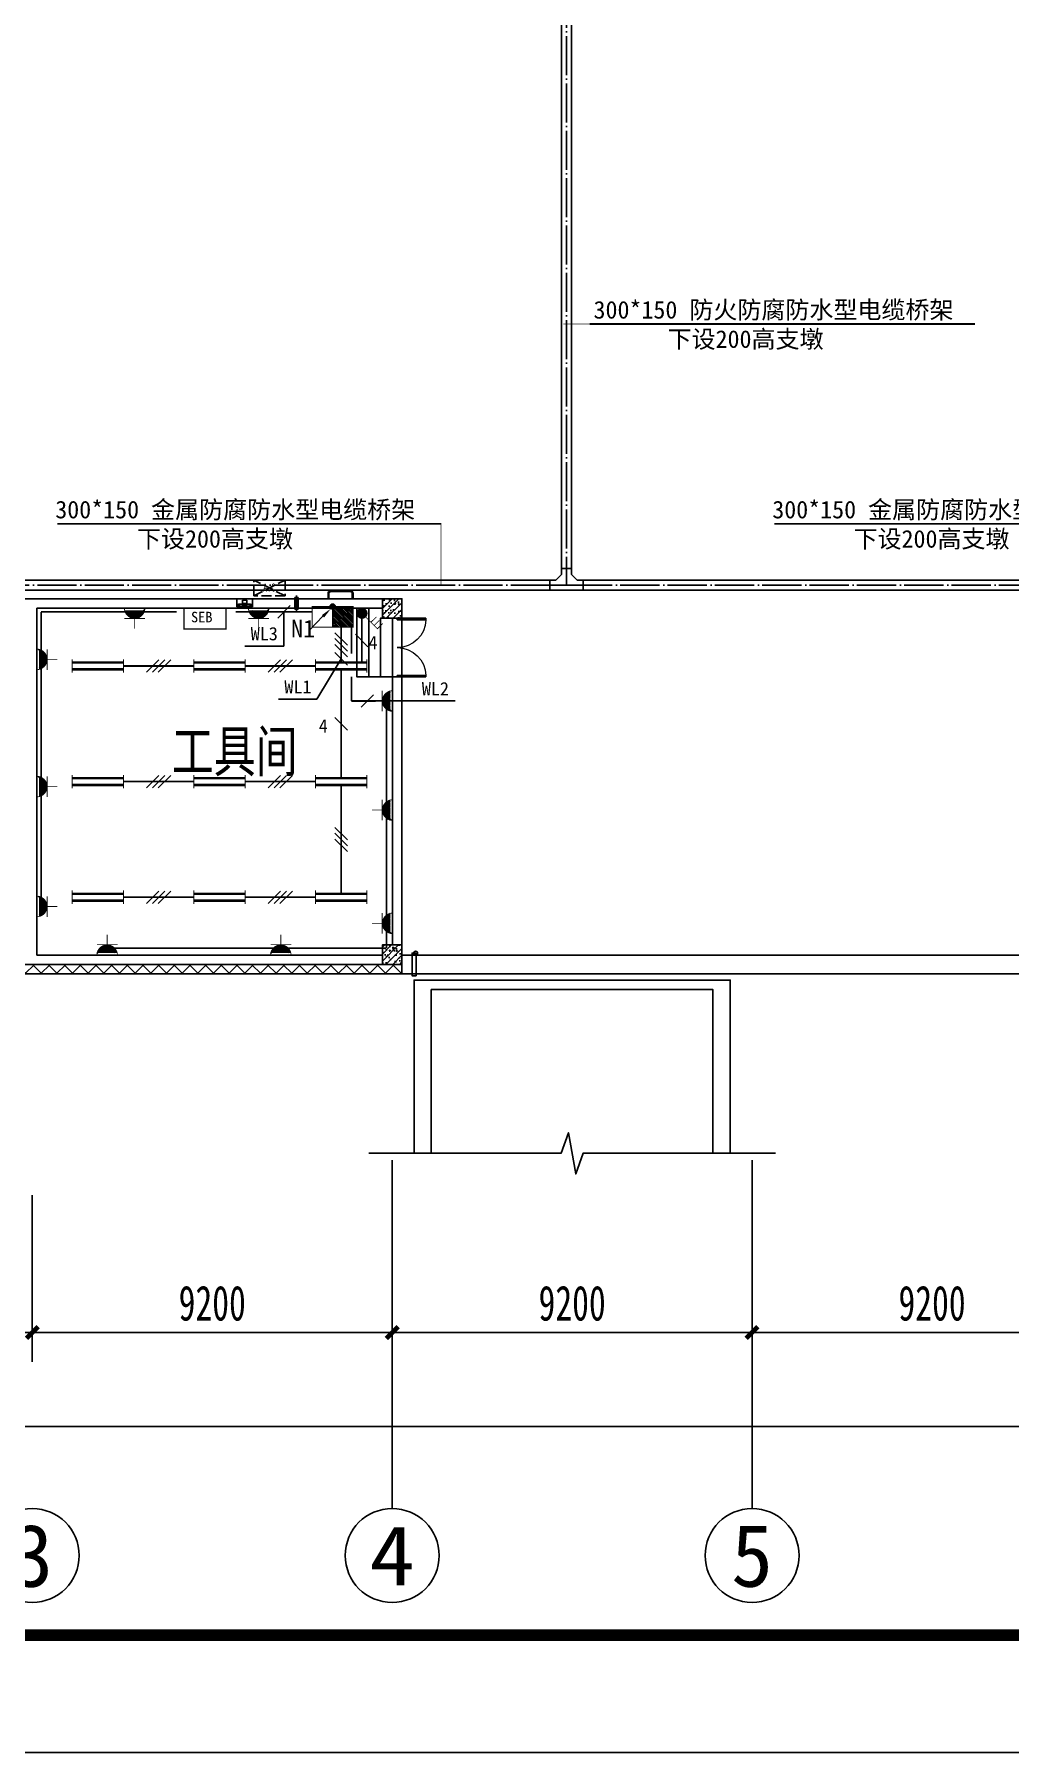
# Model space of a CAD drawing. Header units: millimetres. Extents: x -633009578 to 5705885, y -633235091 to 2571734.
# Drawn here: x 2801229 to 2826159, y 1630764 to 1674693 of the extents above; entities that cross this region are included whole.
import ezdxf
from ezdxf.enums import TextEntityAlignment as Align

# ---------------------------------------------------------------- set-up
doc = ezdxf.new("R2010")
doc.units = ezdxf.units.MM
doc.header["$LTSCALE"] = 1000
doc.header["$MEASUREMENT"] = 0
doc.linetypes.add('DASH', pattern=[0.35, 0.25, -0.1])
doc.linetypes.add('DOTE', pattern=[2.4200000000000004, 2, -0.2, 0.02, -0.2])
doc.layers.get('0').update_dxf_attribs({"color": 9})
for name, color, linetype in [('3T_WOOD', 21, 'Continuous'), ('A-COLUM(柱)', 255, 'Continuous'), ('A-DOOR(门）', 4, 'Continuous'), ('A-EQPM(设备)', 15, 'Continuous'), ('A-F-AREA(计算)', 5, 'Continuous'), ('A-HATH(填充)', 8, 'Continuous'), ('A-LM-QPM(设备)', 8, 'Continuous'), ('A-ROOF(屋顶)', 11, 'Continuous'), ('A-ST(雨水管)', 161, 'Continuous'), ('A-STAR(楼梯)', 51, 'Continuous'), ('A-TEXT(房间)', 243, 'Continuous'), ('A-WALL(墙)', 255, 'Continuous'), ('AXIS_TEXT', 7, 'Continuous'), ('C-AXIS(轴号)', 3, 'Continuous'), ('DIM_SYMB', 3, 'Continuous'), ('DUCT-排烟管设备', 7, 'Continuous'), ('WALL', 9, 'Continuous'), ('电-弱电平面-箭头', 3, 'Continuous'), ('电-强电平面-标注', 3, 'Continuous'), ('电-强电平面-线缆', 3, 'Continuous'), ('电-桥架', 4, 'Continuous'), ('设备-插座', 3, 'Continuous'), ('设备-照明', 3, 'Continuous'), ('设备-箱柜', 3, 'Continuous'), ('院图签、封面151013$0$PUB_TITLE', 153, 'Continuous'), ('院图签、封面151013$0$图签文字', 4, 'Continuous')]:
    doc.layers.add(name, color=color, linetype=linetype)
doc.styles.add('_TCH', font='simhei.ttf', dxfattribs={"width": 0.75, "bigfont": 'hztxt.shx'})
doc.styles.add('_TCH_AXIS', font='simhei.ttf', dxfattribs={"bigfont": 'GBCBIG'})
doc.styles.add('_TCH_DIM', font='simhei.ttf', dxfattribs={"width": 0.8, "bigfont": 'hztxt.shx'})
doc.styles.add('_TCH_DIM_T3', font='simhei.ttf', dxfattribs={"width": 0.707, "bigfont": 'GBCBIG'})
doc.styles.add('COMPLEX', font='simhei.ttf')
doc.styles.add('ELEC-DIM', font='simhei.ttf')
doc.styles.add('IDQSTYLE', font='simhei.ttf', dxfattribs={"width": 0.707, "bigfont": 'hztxt.shx'})
doc.styles.add('院图签、封面151013$0$-宋体', font='simhei.ttf', dxfattribs={"width": 0.8})
doc.dimstyles.new('_TCH_ARCH&&300', dxfattribs={"dimtxt": 892.5, "dimasz": 300, "dimexe": 750, "dimexo": 900, "dimgap": 300, "dimtad": 1, "dimdec": 0, "dimzin": 0, "dimdsep": 46, "dimtxsty": '_TCH_DIM_T3', "dimblk": 'ARCHTICK', "dimcen": 0.09, "dimclrt": 7, "dimazin": 2, "dimtfac": 1, "dimtdec": 0, "dimtix": 1, "dimtmove": 2, "dimatfit": 3, "dimfxl": 1, "dimtolj": 1, "dimtzin": 0, "dimarcsym": 0})

# ---------------------------------------------------------------- blocks, each defined once
blk = doc.blocks.new('31231')
at = {"layer": 'A-EQPM(设备)', "linetype": 'DASH', "ltscale": 500}
blk.add_lwpolyline([(46923.81837394973, 1033154.040788963), (47003.81837394973, 1033154.040788963), (47003.81837394973, 1032854.040788963), (46923.81837394973, 1032854.040788963)], close=True, dxfattribs=at)
blk.add_lwpolyline([(46963.81837394973, 1033204.040788963), (46963.81837394973, 1032804.040788963)], dxfattribs=at)
blk = doc.blocks.new('1fdasdas')
at = {"layer": 'A-EQPM(设备)', "linetype": 'DASH'}
for p, q in [((800.000240216963, -0.0003133723512291908), (0.0002401703968644142, 399.9996865927242)), ((0.0002401703968644142, -0.0003133723512291908), (800.000240216963, 399.9996865927242))]:
    blk.add_line(p, q, dxfattribs=at)
blk.add_lwpolyline([(0.0002401703968644142, 399.9996865927242), (800.000240216963, 399.9996865927242), (800.000240216963, -0.0003133723512291908), (0.0002401703968644142, -0.0003133723512291908)], close=True, dxfattribs=at)
at = {"layer": 'A-EQPM(设备)', "style": '_TCH_DIM', "width": 0.7058823529411765}
blk.add_text('A.C', height=204, dxfattribs=at).set_placement((239.6609672275372, 108.2505295248702))
blk = doc.blocks.new('$轴流风机$00000011')
for p, q in [((-500, 500, 1e-08), (-500, -500, 1e-08)), ((500, 500, 1e-08), (-500, 500, 1e-08)), ((-339.4800092864898, 134.6796910074772, 1e-08), (-339.4800092864898, -134.6796910074772, 1e-08)), ((87.95522044965765, 134.6796910074772, 1e-08), (-339.4800092864898, 134.6796910074772, 1e-08)), ((87.95522044965765, -134.6796910074772, 1e-08), (87.95522044965765, 134.6796910074772, 1e-08)), ((87.95522044965765, 0, 1e-08), (288.4946038684575, 0, 1e-08)), ((500, -500, 1e-08), (500, 500, 1e-08)), ((-500, -500, 1e-08), (500, -500, 1e-08)), ((-339.4800092864898, -134.6796910074772, 1e-08), (87.95522044965765, -134.6796910074772, 1e-08))]:
    blk.add_line(p, q)
for centre, radius, start, end in [((633.07206670288, 238.2729985965852, 1e-08), 465.0358888982827, 168.1126115914812, 180), ((633.07206670288, 238.2729985965852, 1e-08), 465.0358888974643, 180, 191.8873884085187), ((462.4428888200782, 274.1909822780144, 1e-08), 290.6672624295167, 153.0603398671826, 168.1126115914812), ((462.4428888200782, 202.3550149151561, 1e-08), 290.6672624290152, 191.8873884085187, 206.9396601328174), ((355.1290658579092, 328.7278263123881, 1e-08), 170.2906702038428, 129.1821255884627, 153.0603398671826), ((355.1290658579092, 147.8181708826014, 1e-08), 170.2906702042031, 206.9396601328174, 230.8178744115374), ((288.4946038684575, 410.4818086252635, 1e-08), 64.8209345055534, 90, 129.1821255884627), ((288.4946038684575, 66.06418856972596, 1e-08), 64.82093450569862, 230.8178744115374, 270), ((288.4946038684575, 410.4818086252635, 1e-08), 64.82093450552276, 50.81787441153735, 90), ((288.4946038684575, 66.06418856972596, 1e-08), 64.82093450561933, 270, 309.1821255884627), ((221.8601418790058, 328.7278263123881, 1e-08), 170.2906702037323, 26.93966013281736, 50.81787441153735), ((221.8601418790058, 147.8181708826014, 1e-08), 170.2906702039885, 309.1821255884627, 333.0603398671827), ((114.5463189241127, 274.1909822780144, 1e-08), 290.6672624295164, 11.88738840851878, 26.93966013281736), ((114.5463189241127, 202.3550149151561, 1e-08), 290.6672624293529, 333.0603398671827, 348.1126115914813), ((-56.08285895868903, 238.2729985965852, 1e-08), 465.0358888982828, 0, 11.88738840851878), ((-56.08285895868903, 238.2729985965852, 1e-08), 465.035888898019, 348.1126115914813, 0), ((633.07206670288, -238.2729985965852, 1e-08), 465.0358888974643, 168.1126115914812, 180), ((633.07206670288, -238.2729985965852, 1e-08), 465.0358888982922, 180, 191.8873884085187), ((462.4428888200782, -202.3550149151561, 1e-08), 290.6672624290063, 153.0603398671826, 168.1126115914812), ((462.4428888200782, -274.1909822780144, 1e-08), 290.6672624295167, 191.8873884085187, 206.9396601328174), ((355.1290658579092, -147.8181708826014, 1e-08), 170.2906702042102, 129.1821255884627, 153.0603398671826), ((355.1290658579092, -328.7278263123881, 1e-08), 170.2906702038428, 206.9396601328174, 230.8178744115374), ((288.4946038684575, -66.06418856972596, 1e-08), 64.82093450570038, 90, 129.1821255884627), ((288.4946038684575, -410.4818086252635, 1e-08), 64.82093450555568, 230.8178744115374, 270), ((288.4946038684575, -66.06418856972596, 1e-08), 64.82093450561933, 50.81787441153735, 90), ((288.4946038684575, -410.4818086252635, 1e-08), 64.82093450552276, 270, 309.1821255884627), ((221.8601418790058, -147.8181708826014, 1e-08), 170.290670203996, 26.93966013281736, 50.81787441153735), ((221.8601418790058, -328.7278263123881, 1e-08), 170.2906702037334, 309.1821255884627, 333.0603398671827), ((114.5463189241127, -202.3550149151561, 1e-08), 290.6672624293437, 11.88738840851878, 26.93966013281736), ((114.5463189241127, -274.1909822780144, 1e-08), 290.6672624295169, 333.0603398671827, 348.1126115914813), ((-56.08285895868903, -238.2729985965852, 1e-08), 465.035888898019, 0, 11.88738840851878), ((-56.08285895868903, -238.2729985965852, 1e-08), 465.0358888982919, 348.1126115914813, 0)]:
    blk.add_arc(centre, radius, start, end)
for p in [(-500, 0, 1e-08), (500, 0, 1e-08)]:
    blk.add_point(p)
blk = doc.blocks.new('$DorLib2D$00000002')
for p, q in [((-0.5, -5.684341886080802e-17), (-0.5000000000000007, 0.4875)), ((-0.4750000000000007, 0.4875), (-0.5000000000000007, 0.4875)), ((-0.475, -2.842170943040401e-17), (-0.4750000000000007, 0.4875)), ((0.475, -2.842170943040401e-17), (0.4750000000000007, 0.4875)), ((0.4750000000000007, 0.4875), (0.5000000000000007, 0.4875)), ((0.5, -5.684341886080802e-17), (0.5000000000000007, 0.4875)), ((-0.5, -5.684341886080802e-17), (-0.475, -2.842170943040401e-17)), ((0.5, -5.684341886080802e-17), (0.475, -2.842170943040401e-17))]:
    blk.add_line(p, q)
at = {"lineweight": 13}
for centre, start, end in [((-0.4875, -4.263256414560601e-17), 0, 88.53071641864632), ((0.4875, -4.263256414560601e-17), 91.4692835813537, 180)]:
    blk.add_arc(centre, 0.4875, start, end, dxfattribs=at)
blk = doc.blocks.new('_ArchTick')
at = {"color": 0, "linetype": 'ByBlock', "const_width": 0.4}
blk.add_lwpolyline([(-0.5, -0.5), (0.5, 0.5)], dxfattribs=at)
blk = doc.blocks.new('*D419')
at = {"layer": 'C-AXIS(轴号)', "color": 0, "lineweight": -2, "transparency": 16777216}
for p, q in [((-123599.9960723259, -6400.000000062049), (-123599.9960723259, -10659.81930979493)), ((-113899.9960723259, -6400.000000062049), (-113899.9960723259, -10659.81930979493)), ((-123599.9960723259, -9909.819309794926), (-113899.9960723259, -9909.819309794926))]:
    blk.add_line(p, q, dxfattribs=at)
at = {"layer": 'Defpoints', "color": 0, "transparency": 16777216}
for p in [(-123599.9960723259, -5500.000000062049), (-113899.9960723259, -5500.000000062049), (-113899.9960723259, -9909.819309794926)]:
    blk.add_point(p, dxfattribs=at)
at = {"layer": 'C-AXIS(轴号)', "color": 0, "linetype": 'ByBlock', "lineweight": -2, "transparency": 16777216, "xscale": 300, "yscale": 300, "zscale": 300, "rotation": 180}
blk.add_blockref('_ArchTick', (-123599.9960723259, -9909.819309794926), dxfattribs=at)
at = {"layer": 'C-AXIS(轴号)', "color": 0, "linetype": 'ByBlock', "lineweight": -2, "transparency": 16777216, "xscale": 300, "yscale": 300, "zscale": 300}
blk.add_blockref('_ArchTick', (-113899.9960723259, -9909.819309794926), dxfattribs=at)
at = {"layer": 'C-AXIS(轴号)', "color": 7, "transparency": 16777216, "insert": (-118749.9960723259, -9163.569309794926), "char_height": 892.5, "attachment_point": 5, "style": '_TCH_DIM_T3'}
blk.add_mtext('\\A1;9700', dxfattribs=at)
blk = doc.blocks.new('*D420')
at = {"layer": 'C-AXIS(轴号)', "color": 0, "lineweight": -2, "transparency": 16777216}
for p, q in [((-113899.9960723259, -6400.000000062049), (-113899.9960723259, -10659.81930979493)), ((-104699.9960723259, -6400.000000062049), (-104699.9960723259, -10659.81930979493)), ((-113899.9960723259, -9909.819309794926), (-104699.9960723259, -9909.819309794926))]:
    blk.add_line(p, q, dxfattribs=at)
at = {"layer": 'Defpoints', "color": 0, "transparency": 16777216}
for p in [(-113899.9960723259, -5500.000000062049), (-104699.9960723259, -5500.000000062049), (-104699.9960723259, -9909.819309794926)]:
    blk.add_point(p, dxfattribs=at)
at = {"layer": 'C-AXIS(轴号)', "color": 0, "linetype": 'ByBlock', "lineweight": -2, "transparency": 16777216, "xscale": 300, "yscale": 300, "zscale": 300, "rotation": 180}
blk.add_blockref('_ArchTick', (-113899.9960723259, -9909.819309794926), dxfattribs=at)
at = {"layer": 'C-AXIS(轴号)', "color": 0, "linetype": 'ByBlock', "lineweight": -2, "transparency": 16777216, "xscale": 300, "yscale": 300, "zscale": 300}
blk.add_blockref('_ArchTick', (-104699.9960723259, -9909.819309794926), dxfattribs=at)
at = {"layer": 'C-AXIS(轴号)', "color": 7, "transparency": 16777216, "insert": (-109299.9960723259, -9163.569309794926), "char_height": 892.5, "attachment_point": 5, "style": '_TCH_DIM_T3'}
blk.add_mtext('\\A1;9200', dxfattribs=at)
blk = doc.blocks.new('*D421')
at = {"layer": 'C-AXIS(轴号)', "color": 0, "lineweight": -2, "transparency": 16777216}
for p, q in [((-104699.9960723259, -6400.000000062049), (-104699.9960723259, -10659.81930979493)), ((-95499.99607232586, -6400.000000062049), (-95499.99607232586, -10659.81930979493)), ((-104699.9960723259, -9909.819309794926), (-95499.99607232586, -9909.819309794926))]:
    blk.add_line(p, q, dxfattribs=at)
at = {"layer": 'Defpoints', "color": 0, "transparency": 16777216}
for p in [(-104699.9960723259, -5500.000000062049), (-95499.99607232586, -5500.000000062049), (-95499.99607232586, -9909.819309794926)]:
    blk.add_point(p, dxfattribs=at)
at = {"layer": 'C-AXIS(轴号)', "color": 0, "linetype": 'ByBlock', "lineweight": -2, "transparency": 16777216, "xscale": 300, "yscale": 300, "zscale": 300, "rotation": 180}
blk.add_blockref('_ArchTick', (-104699.9960723259, -9909.819309794926), dxfattribs=at)
at = {"layer": 'C-AXIS(轴号)', "color": 0, "linetype": 'ByBlock', "lineweight": -2, "transparency": 16777216, "xscale": 300, "yscale": 300, "zscale": 300}
blk.add_blockref('_ArchTick', (-95499.99607232586, -9909.819309794926), dxfattribs=at)
at = {"layer": 'C-AXIS(轴号)', "color": 7, "transparency": 16777216, "insert": (-100099.9960723259, -9163.569309794926), "char_height": 892.5, "attachment_point": 5, "style": '_TCH_DIM_T3'}
blk.add_mtext('\\A1;9200', dxfattribs=at)
blk = doc.blocks.new('*D422')
at = {"layer": 'C-AXIS(轴号)', "color": 0, "lineweight": -2, "transparency": 16777216}
for p, q in [((-95499.99607232586, -6400.000000062049), (-95499.99607232586, -10659.81930979493)), ((-86299.99607232586, -6400.000000062049), (-86299.99607232586, -10659.81930979493)), ((-95499.99607232586, -9909.819309794926), (-86299.99607232586, -9909.819309794926))]:
    blk.add_line(p, q, dxfattribs=at)
at = {"layer": 'Defpoints', "color": 0, "transparency": 16777216}
for p in [(-95499.99607232586, -5500.000000062049), (-86299.99607232586, -5500.000000062049), (-86299.99607232586, -9909.819309794926)]:
    blk.add_point(p, dxfattribs=at)
at = {"layer": 'C-AXIS(轴号)', "color": 0, "linetype": 'ByBlock', "lineweight": -2, "transparency": 16777216, "xscale": 300, "yscale": 300, "zscale": 300, "rotation": 180}
blk.add_blockref('_ArchTick', (-95499.99607232586, -9909.819309794926), dxfattribs=at)
at = {"layer": 'C-AXIS(轴号)', "color": 0, "linetype": 'ByBlock', "lineweight": -2, "transparency": 16777216, "xscale": 300, "yscale": 300, "zscale": 300}
blk.add_blockref('_ArchTick', (-86299.99607232586, -9909.819309794926), dxfattribs=at)
at = {"layer": 'C-AXIS(轴号)', "color": 7, "transparency": 16777216, "insert": (-90899.99607232586, -9163.569309794926), "char_height": 892.5, "attachment_point": 5, "style": '_TCH_DIM_T3'}
blk.add_mtext('\\A1;9200', dxfattribs=at)
blk = doc.blocks.new('*D434')
at = {"layer": 'C-AXIS(轴号)', "color": 0, "lineweight": -2, "transparency": 16777216}
for p, q in [((-133539.9960721903, -6400.000000062049), (-133539.9960721903, -13059.81930979493)), ((739.9990557972342, -6400.000000062049), (739.9990557972342, -13059.81930979493)), ((-133539.9960721903, -12309.81930979493), (739.9990557972342, -12309.81930979493))]:
    blk.add_line(p, q, dxfattribs=at)
at = {"layer": 'Defpoints', "color": 0, "transparency": 16777216}
for p in [(-133539.9960721903, -5500.000000062049), (739.9990557972342, -5500.000000062049), (739.9990557972342, -12309.81930979493)]:
    blk.add_point(p, dxfattribs=at)
at = {"layer": 'C-AXIS(轴号)', "color": 0, "linetype": 'ByBlock', "lineweight": -2, "transparency": 16777216, "xscale": 300, "yscale": 300, "zscale": 300, "rotation": 180}
blk.add_blockref('_ArchTick', (-133539.9960721903, -12309.81930979493), dxfattribs=at)
at = {"layer": 'C-AXIS(轴号)', "color": 0, "linetype": 'ByBlock', "lineweight": -2, "transparency": 16777216, "xscale": 300, "yscale": 300, "zscale": 300}
blk.add_blockref('_ArchTick', (739.9990557972342, -12309.81930979493), dxfattribs=at)
at = {"layer": 'C-AXIS(轴号)', "color": 7, "transparency": 16777216, "insert": (-66399.99850819656, -11563.56930979493), "char_height": 892.5, "attachment_point": 5, "style": '_TCH_DIM_T3'}
blk.add_mtext('\\A1;134280', dxfattribs=at)
blk = doc.blocks.new('_AXISO')
blk.add_circle((0, 0), 0.5)
at = {"layer": 'AXIS_TEXT', "style": 'COMPLEX', "width": 1.041666666666667}
blk.add_attdef('A', text='', height=0.56, dxfattribs=at).set_placement((-0.25, -0.28), (0.25, -0.28), align=Align.FIT)
blk = doc.blocks.new('_FZH')
h = blk.add_hatch()
h.set_pattern_fill('钢筋混凝土', color=256, scale=0.1, style=0)
h.set_pattern_definition([(45, (0, 0), (-0.1767766952966369, 0.1767766952966369), []), (50, (0, 0), (0.7172601826007535, -0.06275213498259512), [0.07500000000000001, -0.8250000000000001]), (355, (0, 0), (-0.138751333613, 0.7521921337000119), [0.06, -0.66]), (100.4514, (0.05977168000000001, -0.00522934), (0.5785093817140216, 0.6894395420609536), [0.06374019, -0.701142112]), (46.1842, (0, 0.2), (1.067241048625645, -0.1655190143290181), [0.1125, -1.2375]), (96.6356, (0.088936745, 0.186206693), (0.9346627055487033, 0.9741178709004418), [0.095610288, -1.051713]), (351.1842, (0, 0.2), (0.9346619451336272, 0.9741186009253247), [0.09000000000000001, -0.9900000000000001]), (21, (0.1, 0.15), (0.5969070521184617, -0.4026188906653388), [0.07500000000000001, -0.8250000000000001]), (326, (0.1, 0.15), (0.2433153319215824, 0.7251500450468529), [0.06, -0.66]), (71.4514, (0.149742233, 0.116448394), (0.84022262858149, 0.3225304967099524), [0.06374019, -0.701142112]), (37.50000000000001, (0, 0), (0.01215985531729062, 0.3328938538313115), [0, -0.652, 0, -0.67, 0, -0.6625000000000001]), (7.499999999999999, (0, 0), (0.2630695374421486, 0.3944117118823603), [0, -0.382, 0, -0.637, 0, -0.2525]), (-32.5, (-0.223, 0), (0.533822436172409, -0.02255487173437976), [0, -0.25, 0, -0.78, 0, -1.035]), (-42.5, (-0.323, 0), (0.5831861693423862, 0.1001049823323177), [0, -0.325, 0, -0.518, 0, -0.735])])
h.paths.add_polyline_path([(-0.5, -0.5), (0.5, -0.5), (0.5, 0.5), (-0.5, 0.5)])
blk.add_lwpolyline([(-0.5, -0.5), (0.5, -0.5), (0.5, 0.5), (-0.5, 0.5)], close=True)
blk = doc.blocks.new('HC000067')
at = {"color": 0, "linetype": 'Continuous'}
for points, const_width in [([(6.25, 0.8328412808464349), (-6.250000000000057, 0.8328412808464349)], 0.6), ([(-6.250000000000057, 1.65), (-6.250000000000057, -1.650000000000057)], 0.2), ([(6.25, 1.65), (6.25, -1.650000000000057)], 0.2), ([(6.25, -0.8328412808464352), (-6.250000000000057, -0.8328412808464352)], 0.6)]:
    blk.add_lwpolyline(points, dxfattribs=dict(at, const_width=const_width))
at = {"color": 0, "style": 'IDQSTYLE', "width": 0.7}
blk.add_attdef('PSFHATT', (8.25, -1.650000000000057), '', height=2.5, dxfattribs=at)
blk = doc.blocks.new('*X153')
at = {"color": 0, "linetype": 'Continuous'}
for p, q in [((234.7655414724513, 317.9212989399893), (239.3433150387835, 322.4990725063215)), ((234.7655414724513, 318.3455630087012), (238.9190509700716, 322.4990725063215)), ((234.7655414724513, 318.7698270774131), (238.4947869013596, 322.4990725063215)), ((234.7655414724513, 319.1940911461251), (238.0705228326477, 322.4990725063215)), ((234.7655414724513, 319.618355214837), (237.6462587639358, 322.4990725063215)), ((234.7655414724513, 320.0426192835489), (237.2219946952239, 322.4990725063215)), ((234.7655414724513, 320.4668833522609), (236.797730626512, 322.4990725063215)), ((234.7655414724513, 320.8911474209728), (236.3734665578, 322.4990725063215)), ((234.7655414724513, 321.3154114896847), (235.9492024890881, 322.4990725063215)), ((234.7655414724513, 321.7396755583966), (235.5249384203761, 322.4990725063215)), ((234.7655414724513, 322.1639396271086), (235.1006743516642, 322.4990725063215)), ((234.7675791074955, 317.4990725063215), (239.7655414724513, 322.4970348712774)), ((235.1918431762074, 317.4990725063215), (239.7655414724513, 322.0727708025654)), ((235.6161072449193, 317.4990725063215), (239.7655414724513, 321.6485067338535)), ((236.0403713136312, 317.4990725063215), (239.7655414724513, 321.2242426651416)), ((236.4646353823431, 317.4990725063215), (239.7655414724513, 320.7999785964296)), ((236.8888994510551, 317.4990725063215), (239.7655414724513, 320.3757145277177)), ((237.313163519767, 317.4990725063215), (239.7655414724513, 319.9514504590058)), ((237.7374275884789, 317.4990725063215), (239.7655414724513, 319.5271863902939)), ((238.1616916571909, 317.4990725063215), (239.7655414724513, 319.1029223215819)), ((238.5859557259028, 317.4990725063215), (239.7655414724513, 318.67865825287)), ((239.0102197946147, 317.4990725063215), (239.7655414724513, 318.2543941841581)), ((239.4344838633266, 317.4990725063215), (239.7655414724513, 317.8301301154461))]:
    blk.add_line(p, q, dxfattribs=at)
blk = doc.blocks.new('HC000435')
at = {"color": 0, "linetype": 'Continuous'}
blk.add_line((2.5, 0), (-2.5, 0), dxfattribs=at)
at = {"color": 0, "linetype": 'Continuous', "const_width": 0.3}
for points in [[(2.5, 0), (2.5, 5), (-2.5, 5)], [(-2.5, 5), (-2.5, 0)], [(-2.5, 0), (-2.5, -5), (2.5, -5), (2.5, 0)]]:
    blk.add_lwpolyline(points, dxfattribs=at)
at = {"color": 0, "linetype": 'Continuous'}
blk.add_blockref('*X153', (-237.2655414724513, -322.4990725063215), dxfattribs=at)
at = {"color": 0, "style": 'IDQSTYLE', "width": 0.7}
blk.add_attdef('PSFHATT', (4.500000000000028, -5), '', height=2.5, dxfattribs=at)
blk = doc.blocks.new('*X155')
at = {"color": 0, "linetype": 'Continuous'}
for p, q in [((261.9988066744281, 135.850956910748), (263.2375091559566, 137.0896593922765)), ((262.0234026256783, 135.5927101495236), (263.4957559171792, 137.0650634410244)), ((262.0463461952987, 136.1813391440932), (262.9071269225657, 137.0421198713602)), ((262.0884022348038, 135.3748670461744), (263.7135990205094, 137.00006383188)), ((262.1829592200917, 135.1865813189878), (263.9018847477136, 136.9055068466096)), ((262.3023466942452, 135.0231260806666), (264.0653399860179, 136.7861193724393)), ((262.4446987243758, 134.8826353983226), (264.205830668362, 136.6437673423088)), ((262.6100901587723, 134.7651841202445), (264.3232819464568, 136.478375907929)), ((262.8005700291263, 134.6728212781239), (264.4156447885779, 136.2878960375755)), ((263.0211904412342, 134.6105989777572), (264.4778670889456, 136.0672756254685)), ((263.2836307586351, 134.5901965826834), (264.4982694840214, 135.8048353080697)), ((263.6234742990336, 134.6471974106073), (264.4412686561033, 135.464991767677))]:
    blk.add_line(p, q, dxfattribs=at)
blk = doc.blocks.new('HC000111')
at = {"color": 0, "linetype": 'Continuous', "const_width": 0.2}
for points in [[(0.8838834764831975, 2.133883476483163), (3.750000000000091, 5), (5.000000000000091, 3.75)], [(2.898879886034229, 4.275409520972289), (4.191507707965946, 3.019373591507303)], [(2.221789122165297, 3.388795923702901), (3.514416944097014, 2.132759994237858)]]:
    blk.add_lwpolyline(points, dxfattribs=at)
blk.add_lwpolyline([(0.8838834764833108, 0.3661165235168934, 0.1989123673796338), (1.250000000000034, 1.250000000000057, 0.1989123673796269), (0.8838834764832544, 2.13388347648322, 0.1989123673796352), (9.12880881998035e-14, 2.5, 0.1989123673796539), (-0.8838834764830719, 2.13388347648322, 0.1989123673796721), (-1.249999999999966, 1.250000000000057, 0.1989123673796564), (-0.8838834764831855, 0.3661165235168368, 0.198912367379673), (9.087175456556906e-14, 0, 0.198912367379652)], format="xyb", close=True, dxfattribs=at)
at = {"color": 0, "linetype": 'Continuous'}
blk.add_blockref('*X155', (-263.2487560761181, -134.5897099905746), dxfattribs=at)
at = {"color": 0, "style": 'IDQSTYLE', "width": 0.7}
blk.add_attdef('PSFHATT', (7.000000000000091, -1e-08), '', height=2.5, dxfattribs=at)
blk = doc.blocks.new('*X285')
at = {"color": 0, "linetype": 'Continuous'}
for p, q in [((159.595646846908, 156.7672197221619), (159.6233466819307, 156.7949195571846)), ((159.6640079704214, 156.5527381332005), (159.9061893944054, 156.7949195571846)), ((159.747532531186, 156.3534199814905), (160.18903210688, 156.7949195571846)), ((159.8446775338837, 156.1677222717137), (160.4718748193546, 156.7949195571846)), ((159.9544025265515, 155.9946045519069), (160.7547175318292, 156.7949195571846)), ((160.0760273856543, 155.833386698535), (161.0375602443038, 156.7949195571846)), ((160.2091522122192, 155.6836688126253), (161.3204029567785, 156.7949195571846)), ((160.3536147760518, 155.5452886639833), (161.6032456692531, 156.7949195571846)), ((160.5094741859558, 155.4183053614127), (161.8860883817277, 156.7949195571846)), ((160.6770167777584, 155.3030052407406), (162.1689310942023, 156.7949195571846)), ((160.8567856433337, 155.1999313938414), (162.451773806677, 156.7949195571846)), ((161.0496413096342, 155.1099443476672), (162.7346165191516, 156.7949195571846)), ((161.2568708631404, 155.0343311886988), (163.0174592316262, 156.7949195571846)), ((161.4803825063601, 154.9750001194438), (163.3003019441008, 156.7949195571846)), ((161.7230685552892, 154.9348434558983), (163.5831446565754, 156.7949195571846)), ((161.9895441276247, 154.9184763157592), (163.86598736905, 156.7949195571846)), ((162.2878715788766, 154.9339610545365), (164.4937876543064, 157.1398771299663)), ((162.6346011340941, 154.9978478972794), (164.4299008115636, 156.7931475747489)), ((163.0778250055067, 155.1582290562173), (164.2695196526256, 156.3499237033363))]:
    blk.add_line(p, q, dxfattribs=at)
blk = doc.blocks.new('HC001597')
at = {"color": 0, "linetype": 'Continuous', "const_width": 0.2}
for points in [[(0, 1.876521703951876), (0, 4.376521703951876)], [(2.549372027147328, 1.900129832397506), (-2.483025305961492, 1.900129832397506)], [(2.421006983541884, 0), (-2.421006983541884, 0)]]:
    blk.add_lwpolyline(points, dxfattribs=at)
blk.add_lwpolyline([(2.5, -0.6234782960481243, 0.1989123673796542), (1.76776695296634, 1.144288656918215, 0.1989123673796558), (4.205349176516791e-17, 1.876521703951876, 0.1989123673796558), (-1.76776695296634, 1.144288656918216, 0.1989123673796542), (-2.5, -0.6234782960481239)], format="xyb", dxfattribs=at)
at = {"color": 0, "linetype": 'Continuous', "rotation": 180}
blk.add_blockref('*X285', (162.0093508556101, 156.7949195571846), dxfattribs=at)
at = {"color": 0, "style": 'IDQSTYLE', "width": 0.7}
blk.add_attdef('PSFHATT', (4.549372027147328, -0.6234783060481244), '', height=2.5, dxfattribs=at)
blk = doc.blocks.new('*X126')
at = {"color": 0, "linetype": 'Continuous'}
for p, q in [((192.590110055903, 446.7242872143482), (193.9264208598343, 448.0605980182795)), ((192.6512440212146, 447.2096852483717), (193.4410228258108, 447.9994640529679)), ((192.666080612941, 446.3759937026742), (194.2747143715083, 447.9846274612416)), ((192.8122309321682, 446.0978799531896), (194.552828120993, 447.8384771420143)), ((193.0126674313866, 445.874052383696), (194.7766556904866, 447.6380406427959)), ((193.2651240367983, 445.7022449203958), (194.9484631537868, 447.3855840373842)), ((193.5780466605768, 445.5909034754624), (195.0598045987202, 447.0726614136058)), ((193.9838870800477, 445.5724798262212), (195.0782282479613, 446.6668209941349))]:
    blk.add_line(p, q, dxfattribs=at)
blk = doc.blocks.new('HC001447')
at = {"color": 0, "linetype": 'Continuous'}
blk.add_line((-5.469508829517324, -5.531426259851287), (-2.364015929042509, -2.356448738054951), dxfattribs=at)
blk.add_lwpolyline([(-2.364015929042509, -2.356448738054951, 0.8, 0, 0), (-0.4121164681388194, -0.4698776614111466, 0, 0, 0)], format="xyseb", dxfattribs=at)
blk.add_circle((0, 0), 0.625, dxfattribs=at)
at = {"color": 0, "linetype": 'Continuous', "xscale": 0.5, "yscale": 0.5, "zscale": 0.5}
blk.add_blockref('*X126', (-96.91845018383214, -223.4069038532592), dxfattribs=at)
at = {"color": 0, "style": 'IDQSTYLE', "width": 0.7}
blk.add_attdef('PSFHATT', (2.62500001, -5.531426259851287), '', height=2.5, dxfattribs=at)
blk = doc.blocks.new('HC001524')
at = {"color": 0, "linetype": 'Continuous', "const_width": 0.3}
blk.add_lwpolyline([(5, 2.5), (-5, 2.5), (-5, -2.5), (5, -2.5)], close=True, dxfattribs=at)
at = {"color": 0, "style": 'IDQSTYLE', "width": 0.7}
for tag, p in [('AF', (-1.5, -1.25)), ('PSFHATT', (7, -2.5))]:
    blk.add_attdef(tag, p, '', height=2.5, dxfattribs=at)
blk = doc.blocks.new('建筑图框_A1')
at = {"layer": '院图签、封面151013$0$PUB_TITLE'}
blk.add_lwpolyline([(0, 0), (84100, 0), (84100, 59400), (0, 59400)], close=True, dxfattribs=at)
at = {"layer": '院图签、封面151013$0$PUB_TITLE', "const_width": 100}
blk.add_lwpolyline([(2500, 1000), (83100, 1000), (83100, 58400), (2500, 58400)], close=True, dxfattribs=at)
at = {"layer": '院图签、封面151013$0$图签文字', "color": 6, "style": '院图签、封面151013$0$-宋体'}
for tag, height, width, p in [('工程主持人', 400, 0.7999999999883585, (79990.91196859907, 29505.93707200652)), ('审定', 400, 0.7999999999883585, (79990.91196859907, 28705.93707200605)), ('审核', 400, 0.7999999999883585, (79990.91196859907, 27905.93707200559)), ('专业负责人', 400, 0.7999999999883585, (79990.91196859907, 27105.93707200512)), ('校对', 400, 0.7999999999883585, (79990.91196859907, 26305.93707200466)), ('设计', 400, 0.7999999999883585, (79990.91196859907, 25505.93707200419)), ('方案设计人', 400, 0.7999999999883585, (79990.91196859907, 24706.79438478127)), ('工程编号', 300, 0.7000000000116415, (81000.00416498398, 8700.424278954277)), ('版次', 300, 0.7000000000116415, (78738.08139540046, 3005.726258059498)), ('日期', 300, 0.7000000000116415, (82038.0813954557, 3000.226258123759)), ('图号', 200, 0.7000000000116415, (82538.08139542397, 2400.075247410685)), ('比例', 300, 0.7000000000116415, (78738.08139537089, 2200.188802679535)), ('图号_X施', 300, 0.7000000000116415, (81538.08139540977, 2200.188802651362)), ('图号_总数', 200, 0.7000000000116415, (82538.08139541186, 2000.075247410219))]:
    blk.add_attdef(tag, text='', height=height, dxfattribs=dict(at, width=width)).set_placement(p, align=Align.MIDDLE_CENTER)
at = {"layer": '院图签、封面151013$0$图签文字', "color": 6, "style": '院图签、封面151013$0$-宋体', "width": 0.7}
for tag, p in [('建设单位_001', (80935.88661794258, 7446.21079580821)), ('工程名称_001', (80933.52706738078, 6045.368099178996)), ('图名_001', (79742.88288308708, 4059.656552180292))]:
    blk.add_attdef(tag, p, '', height=300, dxfattribs=at)
blk = doc.blocks.new('G$C91E54488')
at = {"layer": 'A-HATH(填充)'}
h = blk.add_hatch(dxfattribs=at)
h.set_pattern_fill('多孔材料', color=256, scale=100, style=0)
h.set_pattern_definition([(45, (-2085598.514908035, -974312.4123308776), (-200.0002033111466, 200.0002033111467), []), (135, (-2085598.514908035, -974312.4123308776), (-200.0002033111467, -200.0002033111466), [])])
h.paths.add_polyline_path([(-118169.9960715184, -500.0000000620494), (-118169.9960715184, -740.0000000620494), (-104449.9960723212, -740.0000000620494), (-104449.9960723212, -500.0000000620494)])
at = {"layer": 'A-DOOR(门）'}
for p, q in [((-104689.9960723259, 6849.999999938998), (-104689.9960723259, 8349.999999938998)), ((-104449.9960723259, 6849.999999938998), (-104449.9960723259, 8349.999999938998))]:
    blk.add_line(p, q, dxfattribs=at)
at = {"layer": 'A-F-AREA(计算)'}
blk.add_lwpolyline([(-104449.9960723259, 8849.99999993795), (-133539.9960721927, 8849.99999993795), (-133539.9960721927, -740.0000000935979), (-104449.9960723259, -740.0000000935979)], close=True, dxfattribs=at)
at = {"layer": 'A-LM-QPM(设备)'}
blk.add_lwpolyline([(-104089.9959787303, -209.9965496327495), (-104189.9959787303, -209.9965496327495), (-104189.9959787303, -789.9965496327495), (-104089.9959787303, -789.9965496327495)], close=True, dxfattribs=at)
at = {"layer": 'A-ROOF(屋顶)'}
for p, q in [((-104449.9960723259, -260.0000000536675), (-66500.0009442009, -260.0000000536675)), ((-104449.9960723212, -740.0000000620494), (-66500.0009442009, -740.000000061118))]:
    blk.add_line(p, q, dxfattribs=at)
for points in [[(-96059.98886653036, -5327.820848692441), (-96059.98886653036, -900.0000000346918), (-104139.9888665332, -900.0000000346918), (-104139.9888665304, -5327.820848697098)], [(-96499.98886653036, -5327.820848692441), (-96499.98886653036, -1140.000000034692), (-103699.9888665327, -1140.000000034692), (-103699.9888665304, -5327.820848697098)]]:
    blk.add_lwpolyline(points, dxfattribs=at)
at = {"layer": 'A-ST(雨水管)'}
blk.add_lwpolyline([(-104100.0009442056, -260.0001769267255, -1), (-104100.0009442056, -160.0001769267255, -1)], format="xyb", close=True, dxfattribs=at)
at = {"layer": 'A-STAR(楼梯)', "flags": 128}
for points in [[(-106339.9960723058, 8849.99999995844), (-106339.9960723058, 8983.786820064648, -0.4142135623730951), (-106269.9960723058, 9053.786820064648), (-105769.9960723068, 9053.786820064648, -0.4142135623763423), (-105699.9960723068, 8983.786820062785), (-105699.9960723096, 8849.99999995099)], [(-106319.9960723058, 8849.99999995844), (-106319.9960723058, 8983.786820064648, -0.414213562373095), (-106269.9960723058, 9033.786820064648), (-105769.9960723068, 9033.786820064648, -0.4142135623762773), (-105719.9960723068, 8983.786820062785), (-105719.9960723096, 8849.99999995099)]]:
    blk.add_lwpolyline(points, format="xyb", dxfattribs=at)
at = {"layer": 'A-STAR(楼梯)'}
for points in [[(-105299.9960723976, 8609.999999945983), (-105599.9960723976, 8609.999999945983), (-105599.9960723971, 6849.999999938649), (-105299.9960723259, 6849.999999938649)], [(-104999.9960723976, 8609.999999946216), (-105299.9960723976, 8609.999999946216), (-105299.9960723971, 6849.999999938649), (-104999.9960723259, 6849.999999938649)], [(-104699.9960723971, 8349.99999993795), (-104999.9960723971, 8349.99999993795), (-104999.9960723971, 6849.999999938649), (-104699.9960723259, 6849.999999938649)]]:
    blk.add_lwpolyline(points, dxfattribs=at)
at = {"layer": 'A-WALL(墙)'}
for p, q in [((-113899.9960726602, 8849.999999946333), (-104949.9960723259, 8849.999999946333)), ((-113779.9960726472, 8609.999999940046), (-104949.9960723259, 8609.999999946333)), ((-113779.9960726472, 8609.999999940046), (-113779.9960726472, -260.0000000495929)), ((-104449.9960723408, 6850.000000004191), (-104689.9960723119, 6850.000000004191)), ((-104689.9960723119, 6850.000000004191), (-104689.9960723193, -3.111781552433968e-07)), ((-104449.9960723291, -3.111781552433968e-07), (-104449.9960723408, 6850.000000004191)), ((-113779.9960726472, -260.0000000495929), (-104949.9960720977, -260.0000000490109)), ((-113899.9960726602, -500.0000000521541), (-104949.9960720977, -500.0000000408618))]:
    blk.add_line(p, q, dxfattribs=at)
at = {"layer": 'C-AXIS(轴号)'}
for p, q in [((-104699.9960723259, -5500.000000062049), (-104699.9960723259, -14409.81930979493)), ((-95499.99607232586, -5500.000000062049), (-95499.99607232586, -14409.81930979493))]:
    blk.add_line(p, q, dxfattribs=at)
at = {"layer": 'DIM_SYMB'}
blk.add_lwpolyline([(-94899.98166075628, -5327.82084869151), (-99818.73166075628, -5327.820848694188), (-100009.8160337452, -5852.820848694304), (-100194.9593634899, -4802.82084869442), (-100381.2316607563, -5327.820848694537), (-105299.9816607563, -5327.820848697098)], dxfattribs=at)
at = {"layer": 'WALL'}
for p, q in [((-118169.9960715184, -500.0000000620494), (-104449.9960723212, -500.0000000620494)), ((-118169.9960715184, -740.0000000620494), (-104449.9960723212, -740.0000000620494)), ((-104449.9960723212, -500.0000000620494), (-104449.9960723212, -740.0000000620494))]:
    blk.add_line(p, q, dxfattribs=at)
at = {"layer": 'A-COLUM(柱)', "xscale": 500, "yscale": 500, "zscale": 500}
for p in [(-104699.9960723259, 8599.99999993795), (-104699.9960723259, -250.0000000521541)]:
    blk.add_blockref('_FZH', p, dxfattribs=at)
at = {"layer": 'A-DOOR(门）', "xscale": 1500, "yscale": -1500, "zscale": 1500, "rotation": 90}
blk.add_blockref('$DorLib2D$00000002', (-104569.9960723259, 7599.999999938998), dxfattribs=at)
at = {"layer": 'A-EQPM(设备)', "color": 6}
blk.add_blockref('1fdasdas', (-108238.5993898953, 8926.458230504184), dxfattribs=at)
at = {"layer": 'A-EQPM(设备)', "color": 6, "rotation": 180}
blk.add_blockref('31231', (-60182.33122828882, 1041734.040788909), dxfattribs=at)
at = {"layer": 'C-AXIS(轴号)'}
ref = blk.add_blockref('_AXISO', (-113899.9960723259, -15609.81930979493), dxfattribs=dict(at, xscale=2400, yscale=2400, zscale=2400))
ref.add_attrib('A', '3', dxfattribs={"layer": 'AXIS_TEXT', "height": 1597.53656512866, "style": '_TCH_AXIS'}).set_placement((-114432.5082607022, -16408.58759235928), (-113367.4838839499, -16408.58759235928), align=Align.FIT)
ref = blk.add_blockref('_AXISO', (-104699.9960723259, -15609.81930979493), dxfattribs=dict(at, xscale=2400, yscale=2400, zscale=2400))
ref.add_attrib('A', '4', dxfattribs={"layer": 'AXIS_TEXT', "height": 1527.228902462397, "style": '_TCH_AXIS'}).set_placement((-105281.7975589782, -16373.43376102613), (-104118.1945856735, -16373.43376102613), align=Align.FIT)
ref = blk.add_blockref('_AXISO', (-95499.99607232586, -15609.81930979493), dxfattribs=dict(at, xscale=2400, yscale=2400, zscale=2400))
ref.add_attrib('A', '5', dxfattribs={"layer": 'AXIS_TEXT', "height": 1597.53656512866, "style": '_TCH_AXIS'}).set_placement((-96032.50826070225, -16408.58759235928), (-94967.48388394993, -16408.58759235928), align=Align.FIT)
at = {"layer": 'DUCT-排烟管设备', "xscale": -0.2, "yscale": 0.4, "zscale": 1600, "rotation": 90.00000000000006}
blk.add_blockref('$轴流风机$00000011', (-108472.9570565009, 8745.936513617518, -1.6e-05), dxfattribs=at)
at = {"layer": 'A-TEXT(房间)', "style": '_TCH', "width": 0.75}
blk.add_text('工具间', height=1050, dxfattribs=at).set_placement((-110337.5695722206, 4427.15289818903))
at = {"layer": 'C-AXIS(轴号)'}
for p1, p2, distance, picture, middle in [((-133539.9960721903, -5500.000000062049), (739.9990557972342, -5500.000000062049), -6809.81930973288, '*D434', (-66399.99850819656, -11563.56930979493)), ((-123599.9960723259, -5500.000000062049), (-113899.9960723259, -5500.000000062049), -4409.819309732877, '*D419', (-118749.9960723259, -9163.569309794926)), ((-113899.9960723259, -5500.000000062049), (-104699.9960723259, -5500.000000062049), -4409.819309732877, '*D420', (-109299.9960723259, -9163.569309794926)), ((-104699.9960723259, -5500.000000062049), (-95499.99607232586, -5500.000000062049), -4409.819309732877, '*D421', (-100099.9960723259, -9163.569309794926)), ((-95499.99607232586, -5500.000000062049), (-86299.99607232586, -5500.000000062049), -4409.819309732877, '*D422', (-90899.99607232586, -9163.569309794926))]:
    dim = blk.add_aligned_dim(p1=p1, p2=p2, distance=distance, dimstyle='_TCH_ARCH&&300', dxfattribs=at)
    dim.commit()
    dim.dimension.update_dxf_attribs({"geometry": picture, "text_midpoint": middle})

msp = doc.modelspace()

# ---------------------------------------------------------------- linework, layer by layer
at = {"layer": '电-强电平面-标注'}
for p, q in [((2807767.099025766, 1660088.099025767), (2807448.900974234, 1659769.900974233)), ((2807608, 1659929), (2807608, 1659054.5)), ((2808911.904901882, 1659394.15652631), (2809230.102953414, 1659075.958474776)), ((2808911.904901882, 1659244.15652631), (2809230.102953414, 1658925.958474776)), ((2809439.057415543, 1659355.983125136), (2809757.255467078, 1659037.785073603)), ((2807608, 1659054.5), (2806613.063291139, 1659054.5)), ((2808911.904901882, 1659094.15652631), (2809230.102953414, 1658775.958474776)), ((2808911.904901881, 1658885.599025767), (2809230.102953415, 1658567.400974233)), ((2804415.052953237, 1658704.265692364), (2804096.854901702, 1658386.067640831)), ((2804565.052953237, 1658704.265692364), (2804246.854901702, 1658386.067640831)), ((2804715.052953237, 1658704.265692364), (2804396.854901702, 1658386.067640831)), ((2807525.152953356, 1658704.265692364), (2807206.954901821, 1658386.067640831)), ((2807675.152953356, 1658704.265692364), (2807356.954901821, 1658386.067640831)), ((2807825.152953356, 1658704.265692364), (2807506.954901821, 1658386.067640831)), ((2809071.003927648, 1658726.5), (2808449, 1657699.5)), ((2808449, 1657699.5), (2807473.050632911, 1657699.5)), ((2809898.099025766, 1657809.599025767), (2809579.900974234, 1657491.400974233)), ((2809739, 1657650.5), (2810988, 1657650.5)), ((2810988, 1657650.5), (2811982.936708861, 1657650.5)), ((2808911.904901881, 1657225.982359035), (2809230.102953415, 1656907.784307502)), ((2804415.052953237, 1655747.599025707), (2804096.854901702, 1655429.400974174)), ((2804565.052953237, 1655747.599025707), (2804246.854901702, 1655429.400974174)), ((2804715.052953237, 1655747.599025707), (2804396.854901702, 1655429.400974174)), ((2807525.152953356, 1655747.599025707), (2807206.954901821, 1655429.400974174)), ((2807675.152953356, 1655747.599025707), (2807356.954901821, 1655429.400974174)), ((2807825.152953356, 1655747.599025707), (2807506.954901821, 1655429.400974174)), ((2808911.904901882, 1654419.215692379), (2809230.102953414, 1654101.017640845)), ((2808911.904901882, 1654269.215692379), (2809230.102953414, 1653951.017640845)), ((2808911.904901882, 1654119.215692379), (2809230.102953414, 1653801.017640845)), ((2804415.052953237, 1652790.93235905), (2804096.854901702, 1652472.734307517)), ((2804565.052953237, 1652790.93235905), (2804246.854901702, 1652472.734307517)), ((2804715.052953237, 1652790.93235905), (2804396.854901702, 1652472.734307517)), ((2807525.152953356, 1652790.93235905), (2807206.954901821, 1652472.734307517)), ((2807675.152953356, 1652790.93235905), (2807356.954901821, 1652472.734307517)), ((2807825.152953356, 1652790.93235905), (2807506.954901821, 1652472.734307517))]:
    msp.add_line(p, q, dxfattribs=at)
at = {"layer": '电-强电平面-线缆', "color": 1, "linetype": 'Continuous', "const_width": 45}
for points in [[(2801400.727204901, 1658952.492128853), (2801400.727204901, 1659929)], [(2801400.727204901, 1659929), (2803547.103235973, 1659929)], [(2804037.896764027, 1659929), (2804869.5, 1659929)], [(2806376, 1659929), (2806717.603235973, 1659929)], [(2807208.396764027, 1659929), (2808329.50000003, 1659929)], [(2809598.15644131, 1658632.615001086), (2809598.15644131, 1659761.153197653)], [(2809071.003927648, 1658632.615001086), (2809071.003927648, 1659537.5)], [(2809335.166224495, 1658859.5), (2809335.166224495, 1659537.5)], [(2801400.727204901, 1655700.492128853), (2801400.727204901, 1658473.507871028)], [(2803507.25392741, 1658545.166666597), (2805304.653927529, 1658545.166666597)], [(2806617.353927529, 1658545.166666597), (2808414.753927648, 1658545.166666597)], [(2809071.003927648, 1655676.048334429), (2809071.003927648, 1658457.718332108)], [(2809335.166224495, 1657650.5), (2809335.166224495, 1658271)], [(2809335.166224495, 1657650.5), (2809957, 1657650.5)], [(2810228.107817257, 1655070.80233263), (2810228.107817257, 1657438.797667369)], [(2801400.727204901, 1652635.392128853), (2801400.727204901, 1655221.507871028)], [(2803507.25392741, 1655588.49999994), (2805304.653927529, 1655588.49999994)], [(2806617.353927529, 1655588.49999994), (2808414.753927648, 1655588.49999994)], [(2809071.003927648, 1652719.281667772), (2809071.003927648, 1655500.951665452)], [(2810228.107817257, 1652174.30233263), (2810228.107817257, 1654651.197667369)], [(2803507.25392741, 1652631.833333284), (2805304.653927529, 1652631.833333284)], [(2806617.353927529, 1652631.833333284), (2808414.753927648, 1652631.833333284)], [(2810228.107817257, 1651332.5), (2810228.107817257, 1651754.697667369)], [(2803282.003255135, 1651332.5), (2807336.896744865, 1651332.5)], [(2807721.103255135, 1651332.5), (2810228.107817257, 1651332.5)]]:
    msp.add_lwpolyline(points, dxfattribs=at)
at = {"layer": '电-桥架', "color": 5, "linetype": 'DOTE', "ltscale": 0.5}
for p, q in [((2814832.999894376, 1776287.5), (2814833.000079816, 1661034.999993239)), ((2814833.0000805, 1660609.999993239), (2814833.000079816, 1661034.999993239)), ((2814408.0000805, 1660609.999993231), (2796803.500000006, 1660609.999992871)), ((2814833.0000805, 1660609.999993239), (2814408.0000805, 1660609.999993231)), ((2814833.0000805, 1660609.999993239), (2815258.0000805, 1660609.999993248)), ((2883756.999993021, 1660609.999994645), (2815258.0000805, 1660609.999993248))]:
    msp.add_line(p, q, dxfattribs=at)
at = {"layer": '电-桥架', "ltscale": 0.5}
for points in [[(2814708.000079816, 1661034.999993038), (2814707.999894376, 1776287.499999798), (2814957.999894376, 1776287.500000202), (2814958.000079816, 1661034.999993441)], [(2814408.000080497, 1660734.999993231), (2814558.000080497, 1660734.999993234), (2814708.000080057, 1660884.999993038), (2814708.000079816, 1661034.999993038), (2814958.000079816, 1661034.999993441), (2814958.000080057, 1660884.999993441), (2815108.000080497, 1660734.999993245), (2815258.000080497, 1660734.999993248), (2815258.000080503, 1660484.999993248), (2814408.000080503, 1660484.999993231)], [(2796803.500000003, 1660734.999992872), (2814408.000080497, 1660734.999993231), (2814408.000080503, 1660484.999993231), (2796803.500000009, 1660484.999992872)], [(2815258.000080497, 1660734.999993248), (2883756.999993017, 1660734.999994646), (2883756.999993024, 1660484.999994646), (2815258.000080503, 1660484.999993248)]]:
    msp.add_lwpolyline(points, close=True, dxfattribs=at)
at = {"layer": '设备-箱柜', "color": 6}
for points in [[(2814747.632343187, 1667288.070054286, 15, 15, 0), (2815422.15641328, 1667288.070054286, 15, 15, 0), (2815422.15641328, 1667288.070054286, 45, 45, 0), (2825277.787369029, 1667288.070054286, 45, 45, 0)], [(2811620.68588738, 1660602, 15, 15, 0), (2811620.68588738, 1662180.422418155, 15, 15, 0), (2811620.68588738, 1662180.422418155, 45, 45, 0), (2801812.554931631, 1662180.422418155, 45, 45, 0)], [(2829977.681959705, 1660602, 15, 15, 0), (2829977.681959705, 1662180.422418155, 15, 15, 0), (2829977.681959705, 1662180.422418155, 45, 45, 0), (2820141.051003957, 1662180.422418155, 45, 45, 0)]]:
    msp.add_lwpolyline(points, format="xyseb", dxfattribs=at)

# ---------------------------------------------------------------- block references
at = {"layer": '3T_WOOD'}
msp.add_blockref('G$C91E54488', (2915076, 1651413.5), dxfattribs=at)
at = {"layer": '电-弱电平面-箭头', "color": 4, "xscale": 105, "yscale": 105, "zscale": 105}
msp.add_blockref('HC001447', (2808854.713953167, 1660062.499999255), dxfattribs=at)
at = {"layer": '设备-插座', "xscale": 105, "yscale": 105, "zscale": 105}
for p, rotation in [((2803792.5, 1659957.00000003), 180), ((2806963, 1659957.00000003), 180), ((2801358.5, 1658712.99999994), 270), ((2810320.538706603, 1657648.5), 90), ((2801358.5, 1655460.99999994), 270), ((2810320.538706603, 1654861), 90), ((2801358.5, 1652395.99999994), 270), ((2810320.538706603, 1651964.5), 90)]:
    msp.add_blockref('HC001597', p, dxfattribs=dict(at, rotation=rotation))
for p in [(2803090, 1651218.965221036), (2807529, 1651218.965221036)]:
    msp.add_blockref('HC001597', p, dxfattribs=at)
at = {"layer": '设备-照明', "xscale": -105, "yscale": 105, "zscale": 105, "rotation": 180}
msp.add_blockref('HC000111', (2809604.496072397, 1660023.49999997), dxfattribs=at)
at = {"layer": '设备-照明', "xscale": 105, "yscale": 105, "zscale": 105}
for p in [(2802851.00392741, 1658545.166666597), (2805961.003927529, 1658545.166666597), (2809071.003927648, 1658545.166666597), (2802851.00392741, 1655588.49999994), (2805961.003927529, 1655588.49999994), (2809071.003927648, 1655588.49999994), (2802851.00392741, 1652631.833333284), (2805961.003927529, 1652631.833333284), (2809071.003927648, 1652631.833333284)]:
    msp.add_blockref('HC000067', p, dxfattribs=at)
at = {"layer": '设备-箱柜', "xscale": 3, "yscale": 3}
msp.add_blockref('建筑图框_A1', (2725055.437121258, 1630763.721706858, 4.000000000000001e-08), dxfattribs=at)
at = {"layer": '设备-箱柜', "xscale": 105, "yscale": 105, "zscale": 105, "rotation": 90}
msp.add_blockref('HC000435', (2808854.50000003, 1659800), dxfattribs=at)
at = {"layer": '设备-箱柜'}
ref = msp.add_blockref('HC001524', (2805590.466089653, 1659758.8), dxfattribs=dict(at, xscale=-107.52, yscale=107.52, zscale=107.52, rotation=180))
ref.add_attrib('AF', 'SEB', (2805233.653941607, 1659661.286941427), dxfattribs={"layer": '0', "color": 0, "height": 268.8, "style": 'ELEC-DIM'})

# ---------------------------------------------------------------- texts
at = {"layer": '电-强电平面-标注', "style": 'ELEC-DIM'}
for s, height, p in [('N1', 450, (2807791.5, 1659275)), ('WL3', 339.8734177215189, (2806759.265822784, 1659200.702531646)), ('4', 339.8734177215189, (2809769.481012658, 1658971.884099367)), ('WL1', 339.8734177215189, (2807619.253164556, 1657841.905063291)), ('WL2', 339.8734177215189, (2811134.202531645, 1657792.905063291)), ('4', 339.8734177215189, (2808499.484940306, 1656841.883333266))]:
    msp.add_text(s, height=height, dxfattribs=at).set_placement(p)
at = {"layer": '设备-箱柜', "color": 6, "style": 'ELEC-DIM'}
for s, p in [('300*150 防火防腐防水型电缆桥架', (2815522.735570018, 1667426.365155197)), ('下设200高支墩', (2817414.834445416, 1666677.647636131)), ('300*150 金属防腐防水型电缆桥架', (2801763.489412206, 1662318.717519066)), ('300*150 金属防腐防水型电缆桥架', (2820091.985484532, 1662318.717519066)), ('下设200高支墩', (2803852.655899937, 1661570)), ('下设200高支墩', (2822168.651972263, 1661570))]:
    msp.add_text(s, height=450, dxfattribs=at).set_placement(p)

doc.saveas('drawing.dxf')
